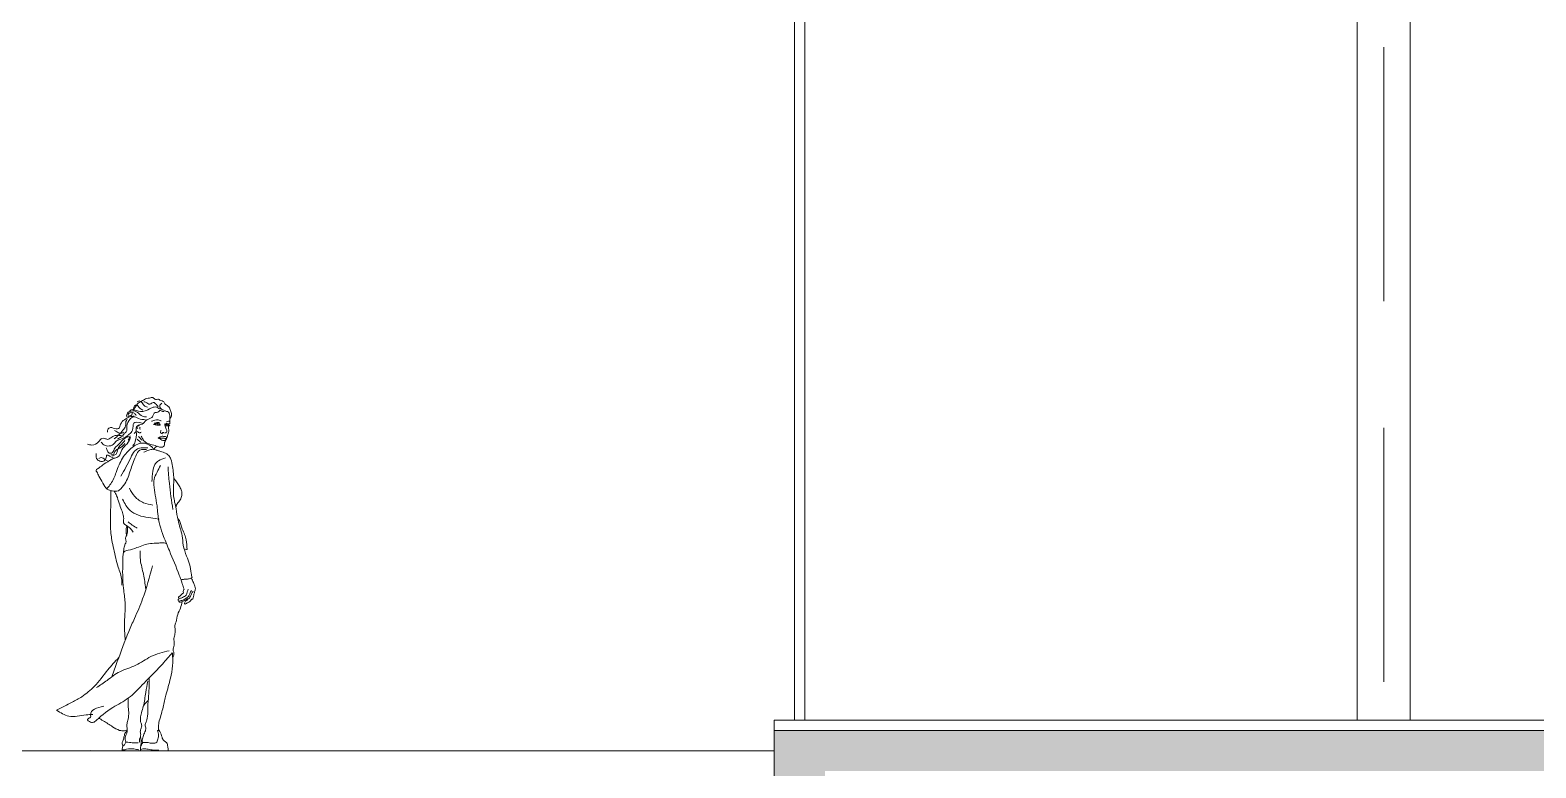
# Model space of a CAD drawing. Header units: millimetres. Extents: x 1135 to 1350, y 205 to 283.
# Drawn here: x 1300.07 to 1307.48, y 220.72 to 224.35 of the extents above; entities that cross this region are included whole.
import ezdxf

# ---------------------------------------------------------------- set-up
doc = ezdxf.new("R2010")
doc.units = ezdxf.units.MM
doc.header["$LTSCALE"] = 10
doc.linetypes.add('DASHED2', pattern=[0.375, 0.25, -0.125])
for name, color, linetype, lineweight in [('cinza 03', 252, 'Continuous', 13), ('HACHT', 90, 'Continuous', 9), ('linha estutura', 252, 'Continuous', 13), ('pn 02', 16, 'Continuous', 20), ('PN-01', 90, 'Continuous', 13)]:
    doc.layers.add(name, color=color, linetype=linetype, lineweight=lineweight)

msp = doc.modelspace()

# ---------------------------------------------------------------- hatches: boundary and pattern name
at = {"layer": 'HACHT'}
h = msp.add_hatch(color=256, dxfattribs=at)
h.paths.add_polyline_path([(1322.7287, 217.5), (1322.7287, 217.8205), (1322.6587, 217.8205), (1322.6587, 217.6364), (1322.3887, 217.6364), (1322.3887, 217.4523), (1322.1187, 217.4523), (1322.1187, 217.2682), (1321.8487, 217.2682), (1321.8487, 217.0841), (1321.5787, 217.0841), (1321.5787, 216.9), (1314.7287, 216.9), (1314.7287, 216.7), (1314.8337, 216.7), (1321.5554, 216.7)])
h.paths.add_polyline_path([(1322.7287, 213.8309), (1322.7287, 214.15), (1322.6587, 214.15), (1322.6587, 213.9667), (1322.3887, 213.9667), (1322.3887, 213.7833), (1322.1187, 213.7833), (1322.1187, 213.6), (1314.7287, 213.6), (1314.7287, 213.4), (1314.8337, 213.4), (1322.0942, 213.4)])
h.paths.add_polyline_path([(1322.7287, 210.3), (1314.7287, 210.3), (1314.7287, 210.1), (1322.7287, 210.1)])
h.paths.add_polyline_path([(1321.5787, 220.9), (1314.7287, 220.9), (1314.7287, 220.7), (1314.8337, 220.7), (1321.5787, 220.7)])
h.paths.add_polyline_path([(1314.7287, 220.9), (1306.7287, 220.9), (1306.7287, 220.7), (1306.8337, 220.7), (1314.7287, 220.7)])
h.paths.add_polyline_path([(1306.7287, 220.9), (1303.7287, 220.9), (1303.7287, 220.7), (1306.7287, 220.7)])
h.paths.add_polyline_path([(1303.9787, 220.7), (1303.7287, 220.7), (1303.7287, 220.2), (1303.9787, 220.2)])
h.paths.add_polyline_path([(1314.7287, 216.9), (1306.7287, 216.9), (1306.7287, 216.7), (1306.8337, 216.7), (1314.7287, 216.7)])
h.paths.add_polyline_path([(1314.7287, 213.6), (1306.7287, 213.6), (1306.7287, 213.4), (1306.8337, 213.4), (1314.7287, 213.4)])
h.paths.add_polyline_path([(1314.7287, 210.3), (1306.7287, 210.3), (1306.7287, 210.1), (1314.7287, 210.1)])

# ---------------------------------------------------------------- linework, layer by layer
at = {"layer": 'cinza 03'}
msp.add_line((1300.3603, 220.8008), (1301.0801, 220.8), dxfattribs=at)
for centre, start, end in [((1300.6874, 222.408), 156.67012, 216.86408), ((1300.6874, 222.408), 299.50814, 42.2257), ((1300.7344, 222.4031), 309.0813, 46.90461)]:
    msp.add_arc(centre, 0.00479, start, end, dxfattribs=at)
for points, knots in [([(1300.5735, 222.4791), (1300.5772, 222.4837), (1300.5855, 222.494), (1300.5956, 222.5145), (1300.6186, 222.5223), (1300.6359, 222.5355), (1300.6537, 222.5352), (1300.6703, 222.5433), (1300.6801, 222.5262), (1300.6956, 222.5339), (1300.7066, 222.5235), (1300.7221, 222.5219), (1300.7287, 222.5063), (1300.7413, 222.4988), (1300.7529, 222.4904), (1300.7543, 222.4758), (1300.7616, 222.4636), (1300.7623, 222.4472), (1300.7559, 222.4388), (1300.7534, 222.4335), (1300.7528, 222.4324)], [0, 0, 0, 0, 3.358659, 7.473809, 12.213684, 16.458245, 19.178817, 22.231802, 25.190339, 27.305383, 30.239078, 32.765853, 35.402464, 38.746907, 41.063464, 42.977848, 46.53573, 49.054161, 51.607668, 52.294045, 52.294045, 52.294045, 52.294045]), ([(1300.5439, 222.4437), (1300.5485, 222.446), (1300.5554, 222.4495), (1300.5686, 222.4523), (1300.5664, 222.4607), (1300.567, 222.4649), (1300.5672, 222.466)], [0, 0, 0, 0, 3.010846, 4.588883, 6.269939, 6.919872, 6.919872, 6.919872, 6.919872]), ([(1300.6114, 222.369), (1300.6099, 222.3671), (1300.6065, 222.363), (1300.5982, 222.3676), (1300.5925, 222.3713), (1300.5888, 222.3743), (1300.5876, 222.3754)], [0, 0, 0, 0, 1.186481, 2.715611, 4.39167, 5.312216, 5.312216, 5.312216, 5.312216]), ([(1300.6951, 222.339), (1300.6954, 222.3395), (1300.6967, 222.3414), (1300.7013, 222.3421), (1300.7067, 222.3459), (1300.7129, 222.3489), (1300.719, 222.3485), (1300.7238, 222.3473), (1300.729, 222.3481), (1300.7354, 222.3464), (1300.7367, 222.341), (1300.7371, 222.3381), (1300.7372, 222.3372)], [0, 0, 0, 0, 0.325068, 1.246661, 2.36753, 4.111997, 4.935877, 5.750762, 6.824381, 7.911255, 9.099157, 9.585247, 9.585247, 9.585247, 9.585247]), ([(1300.69, 222.2989), (1300.6884, 222.2984), (1300.6817, 222.2957), (1300.6774, 222.2894), (1300.6746, 222.2838)], [1.962516, 1.962516, 1.962516, 1.962516, 2.894818, 6.224405, 6.224405, 6.224405, 6.224405]), ([(1300.8633, 221.6523), (1300.8613, 221.6594), (1300.8555, 221.6811), (1300.8528, 221.7178), (1300.8331, 221.7619), (1300.8177, 221.808), (1300.8147, 221.8696), (1300.7921, 221.9273), (1300.7844, 221.9944), (1300.767, 222.0583), (1300.7746, 222.1284), (1300.7695, 222.1892), (1300.7612, 222.224), (1300.7583, 222.2362)], [0.390632, 0.390632, 0.390632, 0.390632, 4.548319, 13.011709, 20.844974, 31.528866, 40.179158, 55.251814, 65.901485, 78.114072, 92.087072, 105.125813, 112.209722, 112.209722, 112.209722, 112.209722]), ([(1300.7721, 222.1454), (1300.7729, 222.1433), (1300.7761, 222.1359), (1300.7875, 222.1235), (1300.7973, 222.1045), (1300.8108, 222.0866), (1300.8138, 222.0658), (1300.8106, 222.0443), (1300.7995, 222.0287), (1300.7869, 222.0146), (1300.7835, 222.0043), (1300.7822, 221.9976)], [3.797195, 3.797195, 3.797195, 3.797195, 5.084843, 8.419698, 13.045625, 17.166375, 20.773278, 24.501024, 29.126951, 31.309683, 35.082984, 35.082984, 35.082984, 35.082984]), ([(1300.4618, 222.0809), (1300.4622, 222.0535), (1300.463, 221.992), (1300.4584, 221.9215), (1300.463, 221.8676), (1300.4677, 221.833), (1300.48, 221.7779), (1300.4945, 221.712), (1300.5172, 221.6541), (1300.5162, 221.6237), (1300.5159, 221.6158)], [1.501608, 1.501608, 1.501608, 1.501608, 16.922513, 36.085888, 41.1572, 47.321727, 55.705316, 72.866109, 85.481713, 89.903763, 89.903763, 89.903763, 89.903763]), ([(1300.4786, 222.0787), (1300.4832, 222.0711), (1300.4943, 222.0524), (1300.5021, 222.0196), (1300.5144, 221.9883), (1300.5228, 221.9655), (1300.5259, 221.9488), (1300.5262, 221.9365), (1300.5224, 221.9227), (1300.5376, 221.9077), (1300.5584, 221.8986), (1300.568, 221.8823), (1300.5718, 221.8758)], [0.446446, 0.446446, 0.446446, 0.446446, 5.398356, 12.634791, 19.231982, 24.329628, 26.275497, 28.755315, 31.350304, 33.516092, 39.808715, 43.93729, 43.93729, 43.93729, 43.93729]), ([(1300.7911, 221.9458), (1300.7943, 221.9419), (1300.8058, 221.9263), (1300.8111, 221.8961), (1300.8261, 221.866), (1300.8362, 221.8321), (1300.8375, 221.8068), (1300.8376, 221.7908)], [3.076766, 3.076766, 3.076766, 3.076766, 5.933942, 14.062785, 19.673257, 24.845097, 33.83198, 33.83198, 33.83198, 33.83198]), ([(1300.5225, 221.7652), (1300.5236, 221.771), (1300.5262, 221.7851), (1300.528, 221.8052), (1300.5338, 221.8198), (1300.5405, 221.8312), (1300.5314, 221.8448), (1300.5403, 221.858), (1300.5451, 221.8781), (1300.5447, 221.893), (1300.5447, 221.9048)], [0, 0, 0, 0, 3.317142, 8.116724, 11.152036, 12.262304, 15.246764, 18.562122, 20.312064, 26.893664, 26.893664, 26.893664, 26.893664]), ([(1300.5408, 221.9073), (1300.5399, 221.903), (1300.5372, 221.8902), (1300.537, 221.8739), (1300.5394, 221.8626), (1300.5401, 221.8597)], [0.728293, 0.728293, 0.728293, 0.728293, 3.221237, 8.064434, 9.730014, 9.730014, 9.730014, 9.730014]), ([(1300.5225, 221.7652), (1300.5236, 221.7706), (1300.5264, 221.7836), (1300.557, 221.7886), (1300.5977, 221.8017), (1300.6459, 221.8231), (1300.6885, 221.8209), (1300.7149, 221.8253), (1300.7288, 221.823), (1300.7359, 221.8212)], [0, 0, 0, 0, 2.889436, 6.889537, 15.240074, 28.333106, 35.221538, 39.071245, 43.184539, 43.184539, 43.184539, 43.184539]), ([(1300.8234, 221.7938), (1300.8273, 221.7926), (1300.832, 221.7914), (1300.8368, 221.7909), (1300.8376, 221.7908)], [60.289638, 60.289638, 60.289638, 60.289638, 62.591017, 63.046332, 63.046332, 63.046332, 63.046332]), ([(1300.5225, 221.7652), (1300.5221, 221.7534), (1300.5205, 221.6979), (1300.5197, 221.6194), (1300.5382, 221.5155), (1300.5261, 221.4306), (1300.5313, 221.3688), (1300.5338, 221.3455)], [0, 0, 0, 0, 6.622541, 31.267788, 43.988016, 65.686331, 78.835035, 78.835035, 78.835035, 78.835035]), ([(1300.6676, 221.7108), (1300.6532, 221.6559), (1300.63, 221.5672), (1300.5836, 221.4619), (1300.538, 221.3606), (1300.5037, 221.2635), (1300.4763, 221.1888), (1300.4671, 221.1639)], [0, 0, 0, 0, 31.849104, 51.482908, 64.590643, 94.400292, 109.335129, 109.335129, 109.335129, 109.335129]), ([(1300.8082, 221.6418), (1300.8134, 221.6429), (1300.8238, 221.6451), (1300.8407, 221.6439), (1300.8535, 221.649), (1300.8613, 221.6516), (1300.8633, 221.6523)], [0, 0, 0, 0, 2.983946, 5.929892, 9.383335, 10.567152, 10.567152, 10.567152, 10.567152]), ([(1300.8281, 221.5223), (1300.8291, 221.5224), (1300.8335, 221.5247), (1300.8387, 221.528), (1300.8479, 221.5311), (1300.854, 221.539), (1300.8602, 221.5446), (1300.8662, 221.5483), (1300.8702, 221.5554), (1300.8698, 221.5675), (1300.8746, 221.5795), (1300.8773, 221.5897), (1300.8802, 221.599), (1300.875, 221.6121), (1300.8687, 221.6299), (1300.8622, 221.6434), (1300.8586, 221.6507)], [0.978737, 0.978737, 0.978737, 0.978737, 1.568358, 3.219364, 4.894842, 6.713114, 8.732585, 9.571165, 10.625752, 13.115574, 16.193863, 17.821284, 19.082107, 21.549289, 25.317043, 29.908381, 29.908381, 29.908381, 29.908381]), ([(1300.8677, 221.585), (1300.865, 221.5806), (1300.8594, 221.5713), (1300.8532, 221.5592), (1300.8475, 221.5483), (1300.8383, 221.5476), (1300.8319, 221.5423), (1300.8234, 221.5379), (1300.8148, 221.5342), (1300.8073, 221.5321), (1300.8011, 221.5302), (1300.7983, 221.5331), (1300.7978, 221.5348), (1300.7976, 221.5365)], [0, 0, 0, 0, 2.856523, 6.081768, 8.028561, 8.950748, 11.003473, 12.529523, 14.409053, 16.106876, 17.281157, 17.36021, 18.313811, 18.313811, 18.313811, 18.313811]), ([(1300.8282, 221.5224), (1300.8276, 221.5227), (1300.8256, 221.5236), (1300.8252, 221.5286), (1300.8293, 221.536), (1300.8351, 221.5397), (1300.8398, 221.5423), (1300.8398, 221.5444), (1300.8402, 221.546), (1300.8407, 221.5475)], [0, 0, 0, 0, 0.386169, 1.144008, 2.40963, 5.016231, 5.111051, 5.201091, 6.071277, 6.071277, 6.071277, 6.071277]), ([(1300.5018, 221.259), (1300.4829, 221.2394), (1300.4404, 221.1938), (1300.3908, 221.119), (1300.3414, 221.0817), (1300.3203, 221.0658)], [4.677926, 4.677926, 4.677926, 4.677926, 19.977993, 39.747637, 54.554766, 54.554766, 54.554766, 54.554766]), ([(1300.6201, 220.8404), (1300.6188, 220.842), (1300.6164, 220.8457), (1300.6177, 220.8584), (1300.6231, 220.876), (1300.6323, 220.8948), (1300.6362, 220.9119), (1300.6317, 220.9215), (1300.6319, 220.9332), (1300.6385, 220.9447), (1300.6448, 220.9693), (1300.6434, 221.0241), (1300.651, 221.0902), (1300.6518, 221.1423), (1300.6519, 221.1592)], [0.432738, 0.432738, 0.432738, 0.432738, 1.513349, 2.905922, 7.242017, 11.98336, 14.790207, 16.591829, 17.752306, 21.202898, 23.849306, 31.98592, 51.748188, 61.28449, 61.28449, 61.28449, 61.28449]), ([(1300.5483, 221.059), (1300.5477, 221.0472), (1300.5469, 221.024), (1300.5516, 220.9896), (1300.5492, 220.9592), (1300.5411, 220.9342), (1300.5418, 220.9133), (1300.5456, 220.8895), (1300.5293, 220.8685), (1300.5341, 220.8513), (1300.5361, 220.8442)], [0.899057, 0.899057, 0.899057, 0.899057, 7.543998, 13.943504, 20.352487, 24.519037, 28.580708, 32.06408, 37.716352, 41.704467, 41.704467, 41.704467, 41.704467]), ([(1300.6231, 221.0218), (1300.6255, 221.0249), (1300.6329, 221.034), (1300.641, 221.0424), (1300.6466, 221.048)], [6.267451, 6.267451, 6.267451, 6.267451, 8.424835, 12.8794, 12.8794, 12.8794, 12.8794]), ([(1300.4012, 220.9622), (1300.4091, 220.9574), (1300.4324, 220.943), (1300.4664, 220.9213), (1300.4998, 220.8999), (1300.5266, 220.8965), (1300.5387, 220.9004), (1300.5433, 220.9023)], [0, 0, 0, 0, 5.203124, 15.430786, 22.780365, 27.225157, 29.984875, 29.984875, 29.984875, 29.984875]), ([(1300.6928, 220.9017), (1300.6938, 220.8972), (1300.6959, 220.8881), (1300.6997, 220.8707), (1300.692, 220.8565), (1300.689, 220.8372), (1300.6662, 220.8355), (1300.6474, 220.8405), (1300.631, 220.8404), (1300.6224, 220.8404), (1300.6201, 220.8404)], [0, 0, 0, 0, 2.618235, 5.309971, 9.646067, 11.481057, 15.452795, 19.673186, 23.158713, 24.489499, 24.489499, 24.489499, 24.489499])]:
    msp.add_open_spline(points, degree=3, knots=knots, dxfattribs=at)
for points in [[(1300.6389, 222.4437), (1300.6179, 222.4468), (1300.5923, 222.4674), (1300.5619, 222.4728), (1300.5453, 222.463), (1300.5395, 222.445)], [(1300.5606, 222.4657), (1300.5489, 222.4585), (1300.548, 222.4509)], [(1300.5561, 222.4729), (1300.5624, 222.4791), (1300.5718, 222.4791), (1300.5735, 222.4791)], [(1300.5615, 222.4666), (1300.5771, 222.463), (1300.5874, 222.4505)], [(1300.5901, 222.5033), (1300.5798, 222.4984), (1300.5753, 222.4894), (1300.5731, 222.4791)], [(1300.7052, 222.4823), (1300.6824, 222.4926), (1300.6591, 222.4867), (1300.6313, 222.4733), (1300.608, 222.4711), (1300.5731, 222.4805)], [(1300.5772, 222.3627), (1300.587, 222.3734), (1300.5893, 222.3953), (1300.5982, 222.4025), (1300.6103, 222.4061), (1300.6215, 222.4106), (1300.63, 222.4209), (1300.6404, 222.4294), (1300.6547, 222.4356), (1300.6672, 222.4437), (1300.6722, 222.4562), (1300.6811, 222.4652), (1300.6937, 222.467), (1300.7031, 222.4746), (1300.7169, 222.471), (1300.7255, 222.4701)], [(1300.591, 222.5042), (1300.6036, 222.489), (1300.6201, 222.4769)], [(1300.6434, 222.4912), (1300.6264, 222.4997), (1300.6125, 222.5176), (1300.5982, 222.5217), (1300.5937, 222.5172)], [(1300.6963, 222.4935), (1300.6869, 222.5046), (1300.6708, 222.5149), (1300.6551, 222.5069), (1300.634, 222.5158), (1300.6251, 222.5185)], [(1300.7299, 222.4751), (1300.707, 222.4863), (1300.703, 222.497), (1300.707, 222.5055), (1300.7129, 222.5114)], [(1300.7537, 222.4207), (1300.7532, 222.4283), (1300.7525, 222.4379), (1300.7525, 222.4499), (1300.7493, 222.4629), (1300.742, 222.4696), (1300.7322, 222.4718)], [(1300.6162, 222.4128), (1300.575, 222.4128), (1300.5696, 222.3788), (1300.5526, 222.3582), (1300.5409, 222.3492), (1300.5113, 222.334), (1300.4885, 222.3242), (1300.4746, 222.3085), (1300.4476, 222.3005), (1300.4234, 222.3099), (1300.4154, 222.3197)], [(1300.578, 222.4473), (1300.5547, 222.4437), (1300.5296, 222.4298), (1300.5108, 222.4088), (1300.5009, 222.3864), (1300.488, 222.3846), (1300.4615, 222.3913), (1300.4472, 222.381), (1300.4454, 222.3685)], [(1300.543, 222.4325), (1300.5368, 222.4209), (1300.535, 222.3998), (1300.522, 222.3783), (1300.5032, 222.3569), (1300.479, 222.3363)], [(1300.4956, 222.3349), (1300.5059, 222.3412), (1300.5202, 222.3497), (1300.5274, 222.3604), (1300.5377, 222.3703), (1300.5413, 222.3998), (1300.556, 222.4312), (1300.574, 222.4441), (1300.5981, 222.4361), (1300.6331, 222.4298)], [(1300.5956, 222.3866), (1300.5914, 222.3893), (1300.5927, 222.3972), (1300.5987, 222.3999), (1300.6012, 222.4027), (1300.6032, 222.4018)], [(1300.6068, 222.3939), (1300.6046, 222.3891), (1300.6063, 222.3812)], [(1300.746, 222.4002), (1300.7462, 222.3934), (1300.7479, 222.3806), (1300.746, 222.3675), (1300.7421, 222.3528), (1300.7399, 222.3446), (1300.7316, 222.3264), (1300.7275, 222.3178), (1300.7262, 222.3062), (1300.7211, 222.2983), (1300.7112, 222.2941), (1300.6946, 222.2973), (1300.6665, 222.3066), (1300.6375, 222.3168), (1300.6225, 222.3308), (1300.6126, 222.3487)], [(1300.6628, 222.4229), (1300.6697, 222.4244), (1300.6796, 222.4283), (1300.6948, 222.4292), (1300.7058, 222.4262), (1300.7101, 222.4239)], [(1300.7069, 222.4037), (1300.7025, 222.4064), (1300.6987, 222.4094), (1300.6938, 222.411), (1300.6878, 222.4111), (1300.6821, 222.4094), (1300.6786, 222.4072), (1300.6749, 222.4057), (1300.6733, 222.4059)], [(1300.7043, 222.4119), (1300.6989, 222.4156), (1300.6895, 222.416), (1300.6797, 222.4136), (1300.6763, 222.4105)], [(1300.6782, 222.4056), (1300.6822, 222.4053), (1300.6884, 222.4041), (1300.6934, 222.4033), (1300.7011, 222.4033), (1300.7039, 222.4033)], [(1300.7295, 222.4103), (1300.7284, 222.4064), (1300.7287, 222.4019), (1300.7314, 222.3936), (1300.7346, 222.3841), (1300.7383, 222.3767), (1300.7376, 222.3693)], [(1300.7313, 222.4084), (1300.7349, 222.4102), (1300.7399, 222.4109), (1300.7462, 222.409), (1300.7487, 222.4069)], [(1300.7316, 222.4002), (1300.736, 222.3995), (1300.7408, 222.3995), (1300.7452, 222.4015)], [(1300.7318, 222.4048), (1300.7356, 222.4064), (1300.743, 222.4053), (1300.7471, 222.4026), (1300.7516, 222.4006), (1300.7535, 222.4008)], [(1300.7534, 222.4203), (1300.7505, 222.4223), (1300.7408, 222.4209), (1300.7371, 222.4191)], [(1300.7489, 222.4066), (1300.7507, 222.4091), (1300.7533, 222.4148), (1300.7537, 222.4207)], [(1300.3469, 222.3099), (1300.3692, 222.3054), (1300.4033, 222.3219), (1300.419, 222.3381), (1300.4324, 222.3381), (1300.4467, 222.3331), (1300.4624, 222.3412), (1300.4844, 222.3519), (1300.5081, 222.3524), (1300.5242, 222.3497)], [(1300.3903, 222.2632), (1300.3921, 222.2395), (1300.4083, 222.2261), (1300.4262, 222.2261), (1300.4387, 222.239), (1300.4436, 222.256), (1300.4566, 222.2511), (1300.4817, 222.2408), (1300.5014, 222.2507), (1300.5162, 222.2811), (1300.5422, 222.3116), (1300.5601, 222.3429)], [(1300.5489, 222.3483), (1300.522, 222.3312), (1300.4974, 222.3053), (1300.4822, 222.2905), (1300.471, 222.2686), (1300.4584, 222.2645), (1300.4459, 222.2757), (1300.4392, 222.2923)], [(1300.4449, 222.0933), (1300.4618, 222.1142), (1300.4887, 222.1708), (1300.5205, 222.2414), (1300.5672, 222.2931), (1300.5951, 222.31), (1300.6239, 222.3149), (1300.6528, 222.305), (1300.6717, 222.2871), (1300.6727, 222.2851)], [(1300.4629, 222.2569), (1300.475, 222.2592), (1300.4826, 222.2739), (1300.505, 222.2892), (1300.5319, 222.3133)], [(1300.531, 222.3272), (1300.5162, 222.3102), (1300.5037, 222.2972), (1300.4951, 222.2771), (1300.4884, 222.2605), (1300.475, 222.2538), (1300.471, 222.2498)], [(1300.4799, 222.3774), (1300.4956, 222.3685), (1300.5171, 222.3636), (1300.5251, 222.3685)], [(1300.5579, 222.3509), (1300.5485, 222.3295)], [(1300.5892, 222.3662), (1300.5888, 222.3527), (1300.5838, 222.3304), (1300.5803, 222.316), (1300.5704, 222.3008)], [(1300.5922, 222.3341), (1300.5985, 222.328), (1300.6103, 222.3197)], [(1300.5982, 222.3476), (1300.6048, 222.3401), (1300.6175, 222.3285)], [(1300.6951, 222.339), (1300.6987, 222.3383), (1300.7035, 222.3359), (1300.709, 222.3322), (1300.7193, 222.3278), (1300.7253, 222.3273), (1300.7307, 222.3289), (1300.7332, 222.3325), (1300.7353, 222.3363)], [(1300.6959, 222.3392), (1300.6979, 222.3396), (1300.7046, 222.339), (1300.7107, 222.339), (1300.7152, 222.3386), (1300.7207, 222.3386), (1300.7281, 222.338), (1300.7332, 222.3376), (1300.7363, 222.3382)], [(1300.7099, 222.3767), (1300.7079, 222.3731), (1300.7074, 222.3674), (1300.7107, 222.3628), (1300.7145, 222.3611)], [(1300.7179, 222.3634), (1300.7162, 222.3646), (1300.719, 222.3663), (1300.7238, 222.3653), (1300.7253, 222.3644)], [(1300.7297, 222.3648), (1300.7329, 222.3657), (1300.7362, 222.3676)], [(1300.4738, 222.2384), (1300.4559, 222.2285), (1300.4221, 222.2066), (1300.3972, 222.1877), (1300.3902, 222.1808), (1300.3932, 222.1738), (1300.4042, 222.152), (1300.4231, 222.1182), (1300.4449, 222.0884), (1300.4698, 222.0794), (1300.4996, 222.0794)], [(1300.4038, 222.2386), (1300.4154, 222.2431), (1300.4333, 222.2346), (1300.4454, 222.2274)], [(1300.6375, 222.2826), (1300.6061, 222.2807), (1300.5852, 222.25), (1300.559, 222.1813), (1300.5315, 222.114), (1300.5034, 222.0826), (1300.4996, 222.0794)], [(1300.6454, 222.2908), (1300.6124, 222.2915), (1300.5794, 222.275), (1300.5605, 222.243), (1300.5119, 222.1519)], [(1300.6245, 222.2699), (1300.6488, 222.28), (1300.6687, 222.2844), (1300.6862, 222.2807), (1300.701, 222.276), (1300.7259, 222.2672), (1300.7479, 222.2534), (1300.7583, 222.2362)], [(1300.7323, 222.2421), (1300.697, 222.2277), (1300.6787, 222.2088), (1300.6695, 222.1768), (1300.6643, 222.1251)], [(1300.7068, 222.2042), (1300.6898, 222.1709), (1300.6754, 222.1356), (1300.6748, 222.1088), (1300.6813, 222.0589), (1300.6898, 222.0066), (1300.6931, 221.9674), (1300.7225, 221.8553), (1300.7507, 221.7854), (1300.7997, 221.664), (1300.8082, 221.6418)], [(1300.7441, 222.1987), (1300.7507, 222.1164), (1300.7683, 221.9876)], [(1300.5544, 222.0928), (1300.5802, 222.0519), (1300.6241, 222.0213), (1300.6686, 222.0098)], [(1300.5207, 222.0393), (1300.5369, 222.0074), (1300.5658, 221.9762), (1300.659, 221.9461), (1300.7011, 221.9401)], [(1300.5471, 221.9269), (1300.5682, 221.9113), (1300.5929, 221.8956)], [(1300.6068, 221.7842), (1300.6082, 221.7398), (1300.623, 221.6687), (1300.6337, 221.5989)], [(1300.7967, 221.5477), (1300.7937, 221.5421), (1300.7955, 221.5373), (1300.8036, 221.5376), (1300.8218, 221.5436), (1300.8373, 221.5531), (1300.8435, 221.5582), (1300.8483, 221.5668), (1300.8531, 221.5778), (1300.8573, 221.5859), (1300.8596, 221.5892)], [(1300.8089, 221.6401), (1300.8113, 221.6306), (1300.8173, 221.6151), (1300.8206, 221.6029), (1300.823, 221.5951), (1300.8218, 221.5927), (1300.8191, 221.5838), (1300.8182, 221.5752), (1300.8158, 221.5743), (1300.8092, 221.5683), (1300.8069, 221.5656), (1300.8018, 221.5612), (1300.7973, 221.5573), (1300.7958, 221.554), (1300.7961, 221.5522)], [(1300.7979, 221.5507), (1300.8015, 221.5504), (1300.8092, 221.5519), (1300.8209, 221.5579), (1300.8301, 221.5629), (1300.8349, 221.5686), (1300.8391, 221.5829), (1300.8435, 221.596)], [(1300.7679, 221.2585), (1300.7723, 221.286), (1300.7686, 221.2964), (1300.7708, 221.3075), (1300.7746, 221.3202), (1300.7731, 221.3469), (1300.7768, 221.3707), (1300.779, 221.3937), (1300.779, 221.4227), (1300.7835, 221.4346), (1300.7917, 221.471), (1300.8051, 221.5022), (1300.8132, 221.5342)], [(1300.381, 220.9409), (1300.472, 221.0128), (1300.5495, 221.0599), (1300.6169, 221.1239), (1300.6911, 221.1992), (1300.7416, 221.2553), (1300.7652, 221.2823)], [(1300.3922, 221.1107), (1300.4439, 221.1466), (1300.5068, 221.1893), (1300.5855, 221.2208), (1300.6596, 221.2634), (1300.7495, 221.2926)], [(1300.696, 220.8978), (1300.6971, 220.904), (1300.6971, 220.9179), (1300.7012, 220.9467), (1300.712, 220.9831), (1300.7263, 221.0456), (1300.7339, 221.0741), (1300.7558, 221.1576), (1300.7662, 221.2179), (1300.7659, 221.2828)], [(1300.6439, 221.1419), (1300.6346, 221.0874), (1300.6222, 221.0181), (1300.6135, 220.9871), (1300.608, 220.9605), (1300.6111, 220.9358), (1300.6142, 220.9271), (1300.6104, 220.9067), (1300.608, 220.8888), (1300.6098, 220.8789), (1300.6086, 220.8708), (1300.6117, 220.8541), (1300.6117, 220.8461)], [(1300.1956, 221.0004), (1300.272, 221.0386), (1300.3203, 221.0658)], [(1300.3731, 220.9791), (1300.3405, 220.9768), (1300.2551, 220.9701), (1300.1956, 221.0004)], [(1300.381, 220.9409), (1300.363, 220.9409), (1300.3472, 220.9555), (1300.363, 220.9656), (1300.363, 220.9757), (1300.4281, 221.0195)], [(1300.7454, 220.8021), (1300.743, 220.82), (1300.7368, 220.8398), (1300.7231, 220.8497), (1300.7145, 220.8664), (1300.704, 220.8943), (1300.6971, 220.9042)], [(1300.5445, 220.8981), (1300.5376, 220.8934), (1300.5291, 220.8758), (1300.5248, 220.8572), (1300.5221, 220.8477), (1300.5191, 220.8411), (1300.5204, 220.8288), (1300.5238, 220.8248)], [(1300.5255, 220.8259), (1300.5293, 220.8288), (1300.5327, 220.8362), (1300.5363, 220.8415), (1300.5469, 220.8415), (1300.5751, 220.8396), (1300.5967, 220.8386)], [(1300.6068, 220.8657), (1300.6034, 220.8583), (1300.6032, 220.8487), (1300.6024, 220.8405)], [(1300.6201, 220.8404), (1300.6134, 220.8299), (1300.6087, 220.8168), (1300.6085, 220.803)], [(1300.6117, 220.8458), (1300.6123, 220.8379), (1300.6109, 220.8299), (1300.609, 220.824)], [(1300.5238, 220.8248), (1300.5206, 220.8187), (1300.5189, 220.8089), (1300.5183, 220.8047), (1300.5204, 220.8028)], [(1300.5208, 220.8051), (1300.5276, 220.8038), (1300.5401, 220.8072), (1300.5753, 220.8091), (1300.6009, 220.804)], [(1300.6094, 220.8068), (1300.62, 220.8087), (1300.6403, 220.8083), (1300.6668, 220.8043), (1300.6992, 220.803)]]:
    msp.add_spline(points, degree=3, dxfattribs=at)
at = {"layer": 'linha estutura', "linetype": 'DASHED2', "ltscale": 0.5}
msp.add_line((1306.7287, 280.5143), (1306.7287, 205.1185), dxfattribs=at)
at = {"layer": 'linha estutura'}
msp.add_line((1306.8587, 224.3), (1306.8587, 220.95), dxfattribs=at)
at = {"layer": 'pn 02'}
for p, q in [((1303.7287, 220.95), (1321.5787, 220.95)), ((1303.7287, 220.95), (1303.7287, 220.2)), ((1303.7287, 220.9), (1321.5787, 220.9))]:
    msp.add_line(p, q, dxfattribs=at)
at = {"layer": 'PN-01'}
for p, q in [((1306.5987, 228.6), (1306.5987, 220.95)), ((1306.8587, 228.6), (1306.8587, 220.95)), ((1303.8287, 224.45), (1303.8287, 220.95)), ((1303.8787, 224.45), (1303.8787, 220.95)), ((1293.5287, 220.8), (1303.7287, 220.8))]:
    msp.add_line(p, q, dxfattribs=at)

doc.saveas('drawing.dxf')
